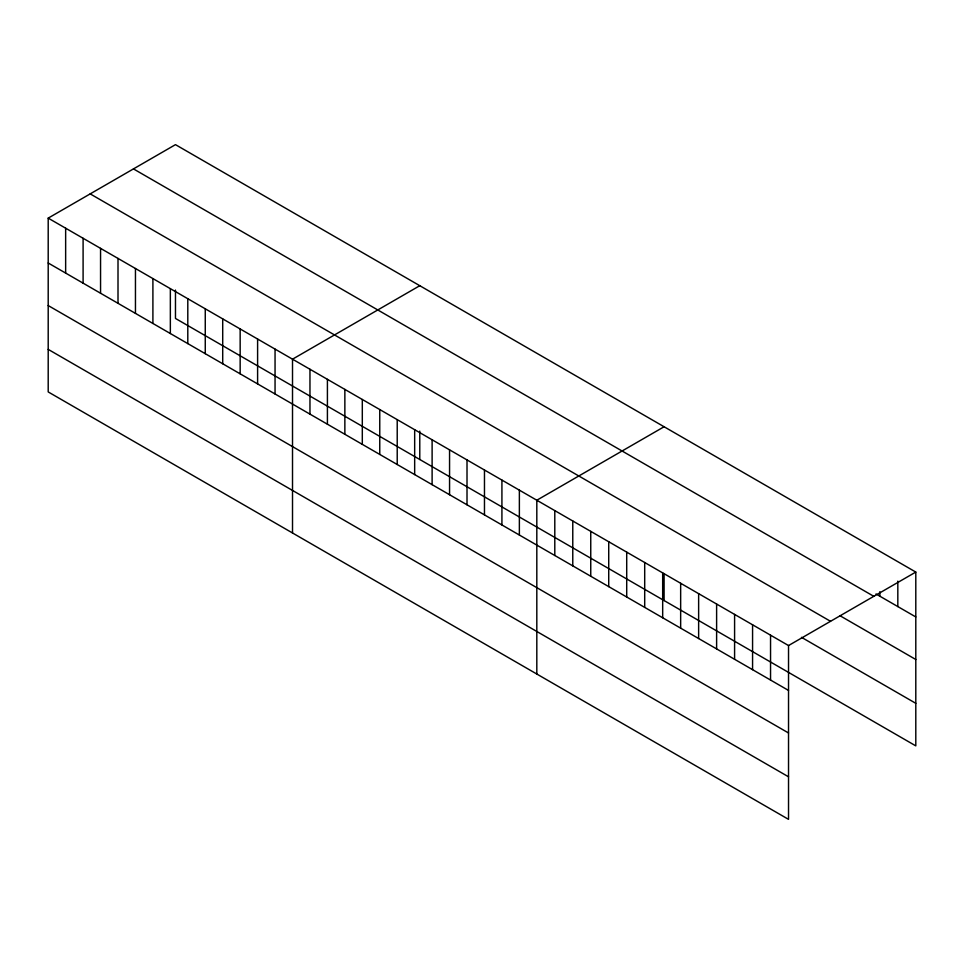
<?xml version="1.0" encoding="UTF-8"?>
<svg xmlns="http://www.w3.org/2000/svg" width="964" height="964" viewBox="0 0 964 964"><rect width="100%" height="100%" fill="white"/><g stroke="black" fill="none" stroke-linecap="round" stroke-linejoin="round"><path stroke-width="1.45" d="M48.2 218.129L788.528 645.555L788.528 819.352L48.2 391.926L48.2 218.129L175.472 144.648L915.8 572.074L915.8 745.871L175.472 318.445L175.472 290.08M419.774 285.706L292.514 359.186L292.514 532.971M664.088 426.751L536.815 500.232L536.815 674.017M788.528 645.555L915.8 572.074M875.987 593.969L915.8 616.948M133.466 168.905L873.806 596.33M840.03 615.743L915.8 659.496M90.194 193.885L830.534 621.31M801.506 637.337L915.8 703.322M48.2 263.003L788.528 690.429M48.2 305.552L788.528 732.977M48.2 349.378L788.528 776.803M897.821 581.147L897.821 606.573M879.843 591.703L879.843 596.186M770.549 635.18L770.549 680.054M752.571 624.793L752.571 669.667M734.592 614.417L734.592 659.292M716.614 604.042L716.614 648.905M698.635 593.655L698.635 638.529M680.656 583.28L680.656 628.154M664.088 573.604L664.088 600.548M662.678 572.893L662.678 617.767M644.699 562.518L644.699 607.392M626.708 552.131L626.708 597.005M608.73 541.756L608.73 586.63M590.751 531.381L590.751 576.243M572.773 520.994L572.773 565.868M554.794 510.619L554.794 555.493M519.367 490.158L519.367 535.032M501.919 480.084L501.919 524.958M484.47 470.01L484.47 514.884M467.01 459.936L467.01 504.811M449.561 449.863L449.561 494.737M432.113 439.789L432.113 484.663M419.774 431.125L419.774 459.491M414.665 429.703L414.665 474.577M397.216 419.629L397.216 464.503M379.756 409.555L379.756 454.43M362.307 399.482L362.307 444.356M344.859 389.408L344.859 434.282M327.411 379.334L327.411 424.208M309.962 369.26L309.962 414.134M275.053 349.113L275.053 393.987M257.605 339.039L257.605 383.913M240.157 328.953L240.157 373.827M222.708 318.879L222.708 363.753M205.26 308.805L205.26 353.68M187.799 298.732L187.799 343.606M170.351 288.658L170.351 333.532M152.902 278.584L152.902 323.458M135.454 268.51L135.454 313.384M118.006 258.436L118.006 303.311M100.557 248.363L100.557 293.237M83.097 238.289L83.097 283.151M65.648 228.203L65.648 273.077"/></g></svg>
